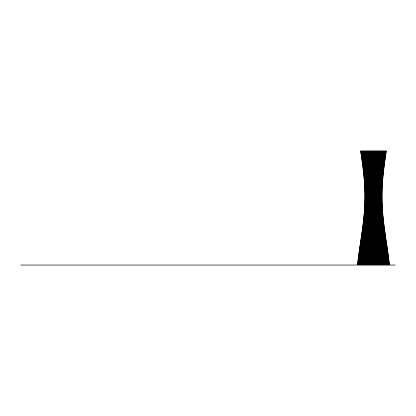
<?xml version="1.0" encoding="UTF-8"?>
<svg xmlns="http://www.w3.org/2000/svg" width="416" height="416" viewBox="0 0 416 416"><rect width="100%" height="100%" fill="white"/><g stroke="black" fill="none" stroke-linecap="round" stroke-linejoin="round"><path stroke-width="0.62" d="M360.61 150.956L386.318 150.956M360.651 151.242L386.277 151.242M360.693 151.528L386.235 151.528M360.734 151.814L386.194 151.814M360.776 152.1L386.152 152.1M360.828 152.386L386.1 152.386M360.87 152.672L386.058 152.672M360.911 152.953L386.017 152.953M360.953 153.239L385.975 153.239M360.994 153.525L385.934 153.525M361.036 153.811L385.892 153.811M361.078 154.097L385.85 154.097M361.124 154.383L385.809 154.383M361.166 154.669L385.767 154.669M361.208 154.95L385.726 154.95M361.249 155.236L385.679 155.236M361.291 155.522L385.637 155.522M361.332 155.808L385.596 155.808M361.374 156.094L385.559 156.094M361.416 156.38L385.518 156.38M361.457 156.66L385.476 156.66M361.494 156.946L385.434 156.946M361.535 157.232L385.393 157.232M361.577 157.518L385.351 157.518M361.618 157.804L385.31 157.804M361.66 158.09L385.268 158.09M361.702 158.376L385.226 158.376M361.743 158.657L385.185 158.657M361.78 158.943L385.148 158.943M361.821 159.229L385.107 159.229M361.863 159.515L385.065 159.515M361.904 159.801L385.024 159.801M361.941 160.087L384.987 160.087M361.982 160.368L384.946 160.368M362.024 160.654L384.904 160.654M362.06 160.94L384.868 160.94M362.102 161.226L384.826 161.226M362.144 161.512L384.79 161.512M362.18 161.798L384.748 161.798M362.222 162.084L384.712 162.084M362.258 162.365L384.67 162.365M362.294 162.651L384.634 162.651M362.336 162.937L384.592 162.937M362.372 163.223L384.556 163.223M362.414 163.509L384.514 163.509M362.45 163.795L384.478 163.795M362.487 164.076L384.441 164.076M362.523 164.362L384.405 164.362M362.565 164.648L384.363 164.648M362.601 164.934L384.327 164.934M362.638 165.22L384.29 165.22M362.674 165.506L384.254 165.506M362.71 165.792L384.218 165.792M362.747 166.072L384.181 166.072M362.783 166.358L384.145 166.358M362.82 166.644L384.108 166.644M362.856 166.93L384.072 166.93M362.892 167.216L384.036 167.216M362.929 167.502L383.999 167.502M362.96 167.783L383.968 167.783M362.996 168.069L383.932 168.069M363.033 168.355L383.895 168.355M363.064 168.641L383.864 168.641M363.1 168.927L383.828 168.927M363.137 169.213L383.796 169.213M363.168 169.499L383.76 169.499M363.199 169.78L383.729 169.78M363.236 170.066L383.692 170.066M363.267 170.352L383.661 170.352M363.303 170.638L383.63 170.638M363.334 170.924L383.594 170.924M363.366 171.21L383.562 171.21M363.397 171.496L383.531 171.496M363.428 171.777L383.5 171.777M363.459 172.063L383.469 172.063M363.49 172.349L383.438 172.349M363.522 172.635L383.406 172.635M363.553 172.921L383.375 172.921M363.584 173.207L383.344 173.207M363.615 173.488L383.318 173.488M363.641 173.774L383.287 173.774M363.672 174.06L383.256 174.06M363.704 174.346L383.23 174.346M363.73 174.632L383.198 174.632M363.761 174.918L383.172 174.918M363.787 175.204L383.141 175.204M363.813 175.484L383.115 175.484M363.844 175.77L383.084 175.77M363.87 176.056L383.058 176.056M363.896 176.342L383.032 176.342M363.922 176.628L383.006 176.628M363.948 176.914L382.98 176.914M363.974 177.195L382.954 177.195M364 177.481L382.928 177.481M364.026 177.767L382.902 177.767M364.052 178.053L382.876 178.053M364.078 178.339L382.855 178.339M364.099 178.625L382.829 178.625M364.125 178.911L382.803 178.911M364.146 179.192L382.782 179.192M364.172 179.478L382.756 179.478M364.192 179.764L382.736 179.764M364.218 180.05L382.715 180.05M364.239 180.336L382.689 180.336M364.26 180.622L382.668 180.622M364.281 180.903L382.647 180.903M364.302 181.189L382.626 181.189M364.322 181.475L382.606 181.475M364.343 181.761L382.585 181.761M364.364 182.047L382.564 182.047M364.385 182.333L382.543 182.333M364.406 182.619L382.528 182.619M364.421 182.9L382.507 182.9M364.442 183.186L382.486 183.186M364.458 183.472L382.47 183.472M364.478 183.758L382.45 183.758M364.494 184.044L382.434 184.044M364.51 184.33L382.418 184.33M364.53 184.616L382.403 184.616M364.546 184.896L382.382 184.896M364.562 185.182L382.366 185.182M364.577 185.468L382.351 185.468M364.593 185.754L382.335 185.754M364.608 186.04L382.325 186.04M364.619 186.326L382.309 186.326M364.634 186.607L382.294 186.607M364.65 186.893L382.278 186.893M364.66 187.179L382.268 187.179M364.676 187.465L382.252 187.465M364.686 187.751L382.242 187.751M364.697 188.037L382.231 188.037M364.712 188.323L382.221 188.323M364.723 188.604L382.205 188.604M364.733 188.89L382.195 188.89M364.744 189.176L382.184 189.176M364.754 189.462L382.174 189.462M364.764 189.748L382.164 189.748M364.77 190.034L382.158 190.034M364.78 190.315L382.148 190.315M364.79 190.601L382.138 190.601M364.796 190.887L382.132 190.887M364.806 191.173L382.122 191.173M364.811 191.459L382.117 191.459M364.816 191.745L382.112 191.745M364.827 192.031L382.101 192.031M364.832 192.312L382.096 192.312M364.837 192.598L382.091 192.598M364.842 192.884L382.086 192.884M364.848 193.17L382.08 193.17M364.853 193.456L382.075 193.456M364.853 193.742L382.075 193.742M364.858 194.022L382.07 194.022M364.863 194.308L382.065 194.308M364.863 194.594L382.065 194.594M364.868 194.88L382.065 194.88M364.868 195.166L382.06 195.166M364.868 195.452L382.06 195.452M364.868 195.738L382.06 195.738M364.874 196.019L382.06 196.019M364.874 196.305L382.06 196.305M364.874 196.591L382.06 196.591M364.868 196.877L382.06 196.877M364.868 197.163L382.06 197.163M364.868 197.449L382.06 197.449M364.868 197.73L382.065 197.73M364.863 198.016L382.065 198.016M364.863 198.302L382.065 198.302M364.858 198.588L382.07 198.588M364.853 198.874L382.075 198.874M364.853 199.16L382.075 199.16M364.848 199.446L382.08 199.446M364.842 199.727L382.086 199.727M364.837 200.013L382.091 200.013M364.832 200.299L382.096 200.299M364.827 200.585L382.101 200.585M364.816 200.871L382.112 200.871M364.811 201.157L382.117 201.157M364.806 201.443L382.122 201.443M364.796 201.724L382.132 201.724M364.79 202.01L382.138 202.01M364.78 202.296L382.148 202.296M364.77 202.582L382.158 202.582M364.764 202.868L382.164 202.868M364.754 203.154L382.174 203.154M364.744 203.434L382.184 203.434M364.733 203.72L382.195 203.72M364.723 204.006L382.205 204.006M364.712 204.292L382.221 204.292M364.697 204.578L382.231 204.578M364.686 204.864L382.242 204.864M364.676 205.15L382.252 205.15M364.66 205.431L382.268 205.431M364.65 205.717L382.278 205.717M364.634 206.003L382.294 206.003M364.619 206.289L382.309 206.289M364.608 206.575L382.325 206.575M364.593 206.861L382.335 206.861M364.577 207.142L382.351 207.142M364.562 207.428L382.366 207.428M364.546 207.714L382.382 207.714M364.53 208L382.403 208M364.51 208.286L382.418 208.286M364.494 208.572L382.434 208.572M364.478 208.858L382.45 208.858M364.458 209.139L382.47 209.139M364.442 209.425L382.486 209.425M364.421 209.711L382.507 209.711M364.406 209.997L382.528 209.997M364.385 210.283L382.543 210.283M364.364 210.569L382.564 210.569M364.343 210.85L382.585 210.85M364.322 211.136L382.606 211.136M364.302 211.422L382.626 211.422M364.281 211.708L382.647 211.708M364.26 211.994L382.668 211.994M364.239 212.28L382.689 212.28M364.218 212.566L382.715 212.566M364.192 212.846L382.736 212.846M364.172 213.132L382.756 213.132M364.146 213.418L382.782 213.418M364.125 213.704L382.803 213.704M364.099 213.99L382.829 213.99M364.078 214.276L382.855 214.276M364.052 214.557L382.876 214.557M364.026 214.843L382.902 214.843M364 215.129L382.928 215.129M363.974 215.415L382.954 215.415M363.948 215.701L382.98 215.701M363.922 215.987L383.006 215.987M363.896 216.273L383.032 216.273M363.87 216.554L383.058 216.554M363.844 216.84L383.084 216.84M363.813 217.126L383.115 217.126M363.787 217.412L383.141 217.412M363.761 217.698L383.172 217.698M363.73 217.984L383.198 217.984M363.704 218.27L383.23 218.27M363.672 218.551L383.256 218.551M363.641 218.837L383.287 218.837M363.615 219.123L383.318 219.123M363.584 219.409L383.344 219.409M363.553 219.695L383.375 219.695M363.522 219.981L383.406 219.981M363.49 220.262L383.438 220.262M363.459 220.548L383.469 220.548M363.428 220.834L383.5 220.834M363.397 221.12L383.531 221.12M363.366 221.406L383.562 221.406M363.334 221.692L383.594 221.692M363.303 221.978L383.63 221.978M363.267 222.258L383.661 222.258M363.236 222.544L383.692 222.544M363.199 222.83L383.729 222.83M363.168 223.116L383.76 223.116M363.137 223.402L383.796 223.402M363.1 223.688L383.828 223.688M363.064 223.969L383.864 223.969M363.033 224.255L383.895 224.255M362.996 224.541L383.932 224.541M362.96 224.827L383.968 224.827M362.929 225.113L383.999 225.113M362.892 225.399L384.036 225.399M362.856 225.685L384.072 225.685M362.82 225.966L384.108 225.966M362.783 226.252L384.145 226.252M362.747 226.538L384.181 226.538M362.71 226.824L384.218 226.824M362.674 227.11L384.254 227.11M362.638 227.396L384.29 227.396M362.601 227.677L384.327 227.677M362.565 227.963L384.363 227.963M362.523 228.249L384.405 228.249M362.487 228.535L384.441 228.535M362.45 228.821L384.478 228.821M362.414 229.107L384.514 229.107M362.372 229.393L384.556 229.393M362.336 229.674L384.592 229.674M362.294 229.96L384.634 229.96M362.258 230.246L384.67 230.246M362.222 230.532L384.712 230.532M362.18 230.818L384.748 230.818M362.144 231.104L384.79 231.104M362.102 231.384L384.826 231.384M362.06 231.67L384.868 231.67M362.024 231.956L384.904 231.956M361.982 232.242L384.946 232.242M361.941 232.528L384.987 232.528M361.904 232.814L385.024 232.814M361.863 233.1L385.065 233.1M361.821 233.381L385.107 233.381M361.78 233.667L385.148 233.667M361.743 233.953L385.185 233.953M361.702 234.239L385.226 234.239M361.66 234.525L385.268 234.525M361.618 234.811L385.31 234.811M361.577 235.097L385.351 235.097M361.535 235.378L385.393 235.378M361.494 235.664L385.434 235.664M361.457 235.95L385.476 235.95M361.416 236.236L385.518 236.236M361.374 236.522L385.559 236.522M361.332 236.808L385.596 236.808M361.291 237.089L385.637 237.089M361.249 237.375L385.679 237.375M361.208 237.661L385.726 237.661M361.166 237.947L385.767 237.947M361.124 238.233L385.809 238.233M361.078 238.519L385.85 238.519M361.036 238.805L385.892 238.805M360.994 239.086L385.934 239.086M360.953 239.372L385.975 239.372M360.911 239.658L386.017 239.658M360.87 239.944L386.058 239.944M360.828 240.23L386.1 240.23M360.776 240.516L386.152 240.516M360.734 240.796L386.194 240.796M360.693 241.082L386.235 241.082M360.651 241.368L386.277 241.368M360.61 241.654L386.318 241.654M360.568 241.94L386.365 241.94M360.521 242.226L386.407 242.226M360.48 242.512L386.448 242.512M360.438 242.793L386.49 242.793M360.396 243.079L386.532 243.079M360.355 243.365L386.573 243.365M360.313 243.651L386.615 243.651M360.272 243.937L386.656 243.937M360.23 244.223L386.698 244.223M360.188 244.504L386.745 244.504M360.142 244.79L386.786 244.79M360.1 245.076L386.828 245.076M360.058 245.362L386.87 245.362M360.017 245.648L386.911 245.648M359.975 245.934L386.953 245.934M359.934 246.22L386.994 246.22M359.892 246.501L387.036 246.501M359.85 246.787L387.078 246.787M359.809 247.073L387.119 247.073M359.767 247.359L387.161 247.359M359.726 247.645L387.202 247.645M359.684 247.931L387.244 247.931M359.642 248.217L387.286 248.217M359.601 248.498L387.327 248.498M359.564 248.784L387.369 248.784M359.523 249.07L387.405 249.07M359.481 249.356L387.447 249.356M359.44 249.642L387.488 249.642M359.398 249.928L387.53 249.928M359.356 250.208L387.572 250.208M359.32 250.494L387.613 250.494M359.278 250.78L387.65 250.78M359.237 251.066L387.691 251.066M359.195 251.352L387.733 251.352M359.159 251.638L387.769 251.638M359.117 251.924L387.811 251.924M359.076 252.205L387.852 252.205M359.039 252.491L387.889 252.491M358.998 252.777L387.93 252.777M358.961 253.063L387.967 253.063M358.92 253.349L388.008 253.349M358.883 253.635L388.045 253.635M358.842 253.916L388.086 253.916M358.805 254.202L388.123 254.202M358.764 254.488L388.164 254.488M358.727 254.774L388.201 254.774M358.691 255.06L388.237 255.06M358.649 255.346L388.279 255.346M358.613 255.632L388.315 255.632M358.576 255.913L388.352 255.913M358.54 256.199L388.388 256.199M358.504 256.485L388.424 256.485M358.467 256.771L388.466 256.771M358.426 257.057L388.502 257.057M358.389 257.343L388.539 257.343M358.353 257.624L388.575 257.624M358.316 257.91L388.612 257.91M358.285 258.196L388.648 258.196M358.249 258.482L388.679 258.482M358.212 258.768L388.716 258.768M358.176 259.054L388.752 259.054M358.14 259.34L388.788 259.34M358.108 259.62L388.82 259.62M358.072 259.906L388.856 259.906M358.041 260.192L388.892 260.192M358.004 260.478L388.924 260.478M357.968 260.764L388.96 260.764M357.937 261.05L388.991 261.05M357.906 261.331L389.022 261.331M357.869 261.617L389.059 261.617M357.838 261.903L389.09 261.903M357.807 262.189L389.121 262.189M357.776 262.475L389.158 262.475M357.739 262.761L389.189 262.761M357.708 263.047L389.22 263.047M357.677 263.328L389.251 263.328M357.646 263.614L389.282 263.614M357.614 263.9L389.314 263.9M357.583 264.186L389.345 264.186M357.557 264.472L389.371 264.472M357.526 264.758L389.402 264.758M20.8 265.044L395.2 265.044"/></g></svg>
